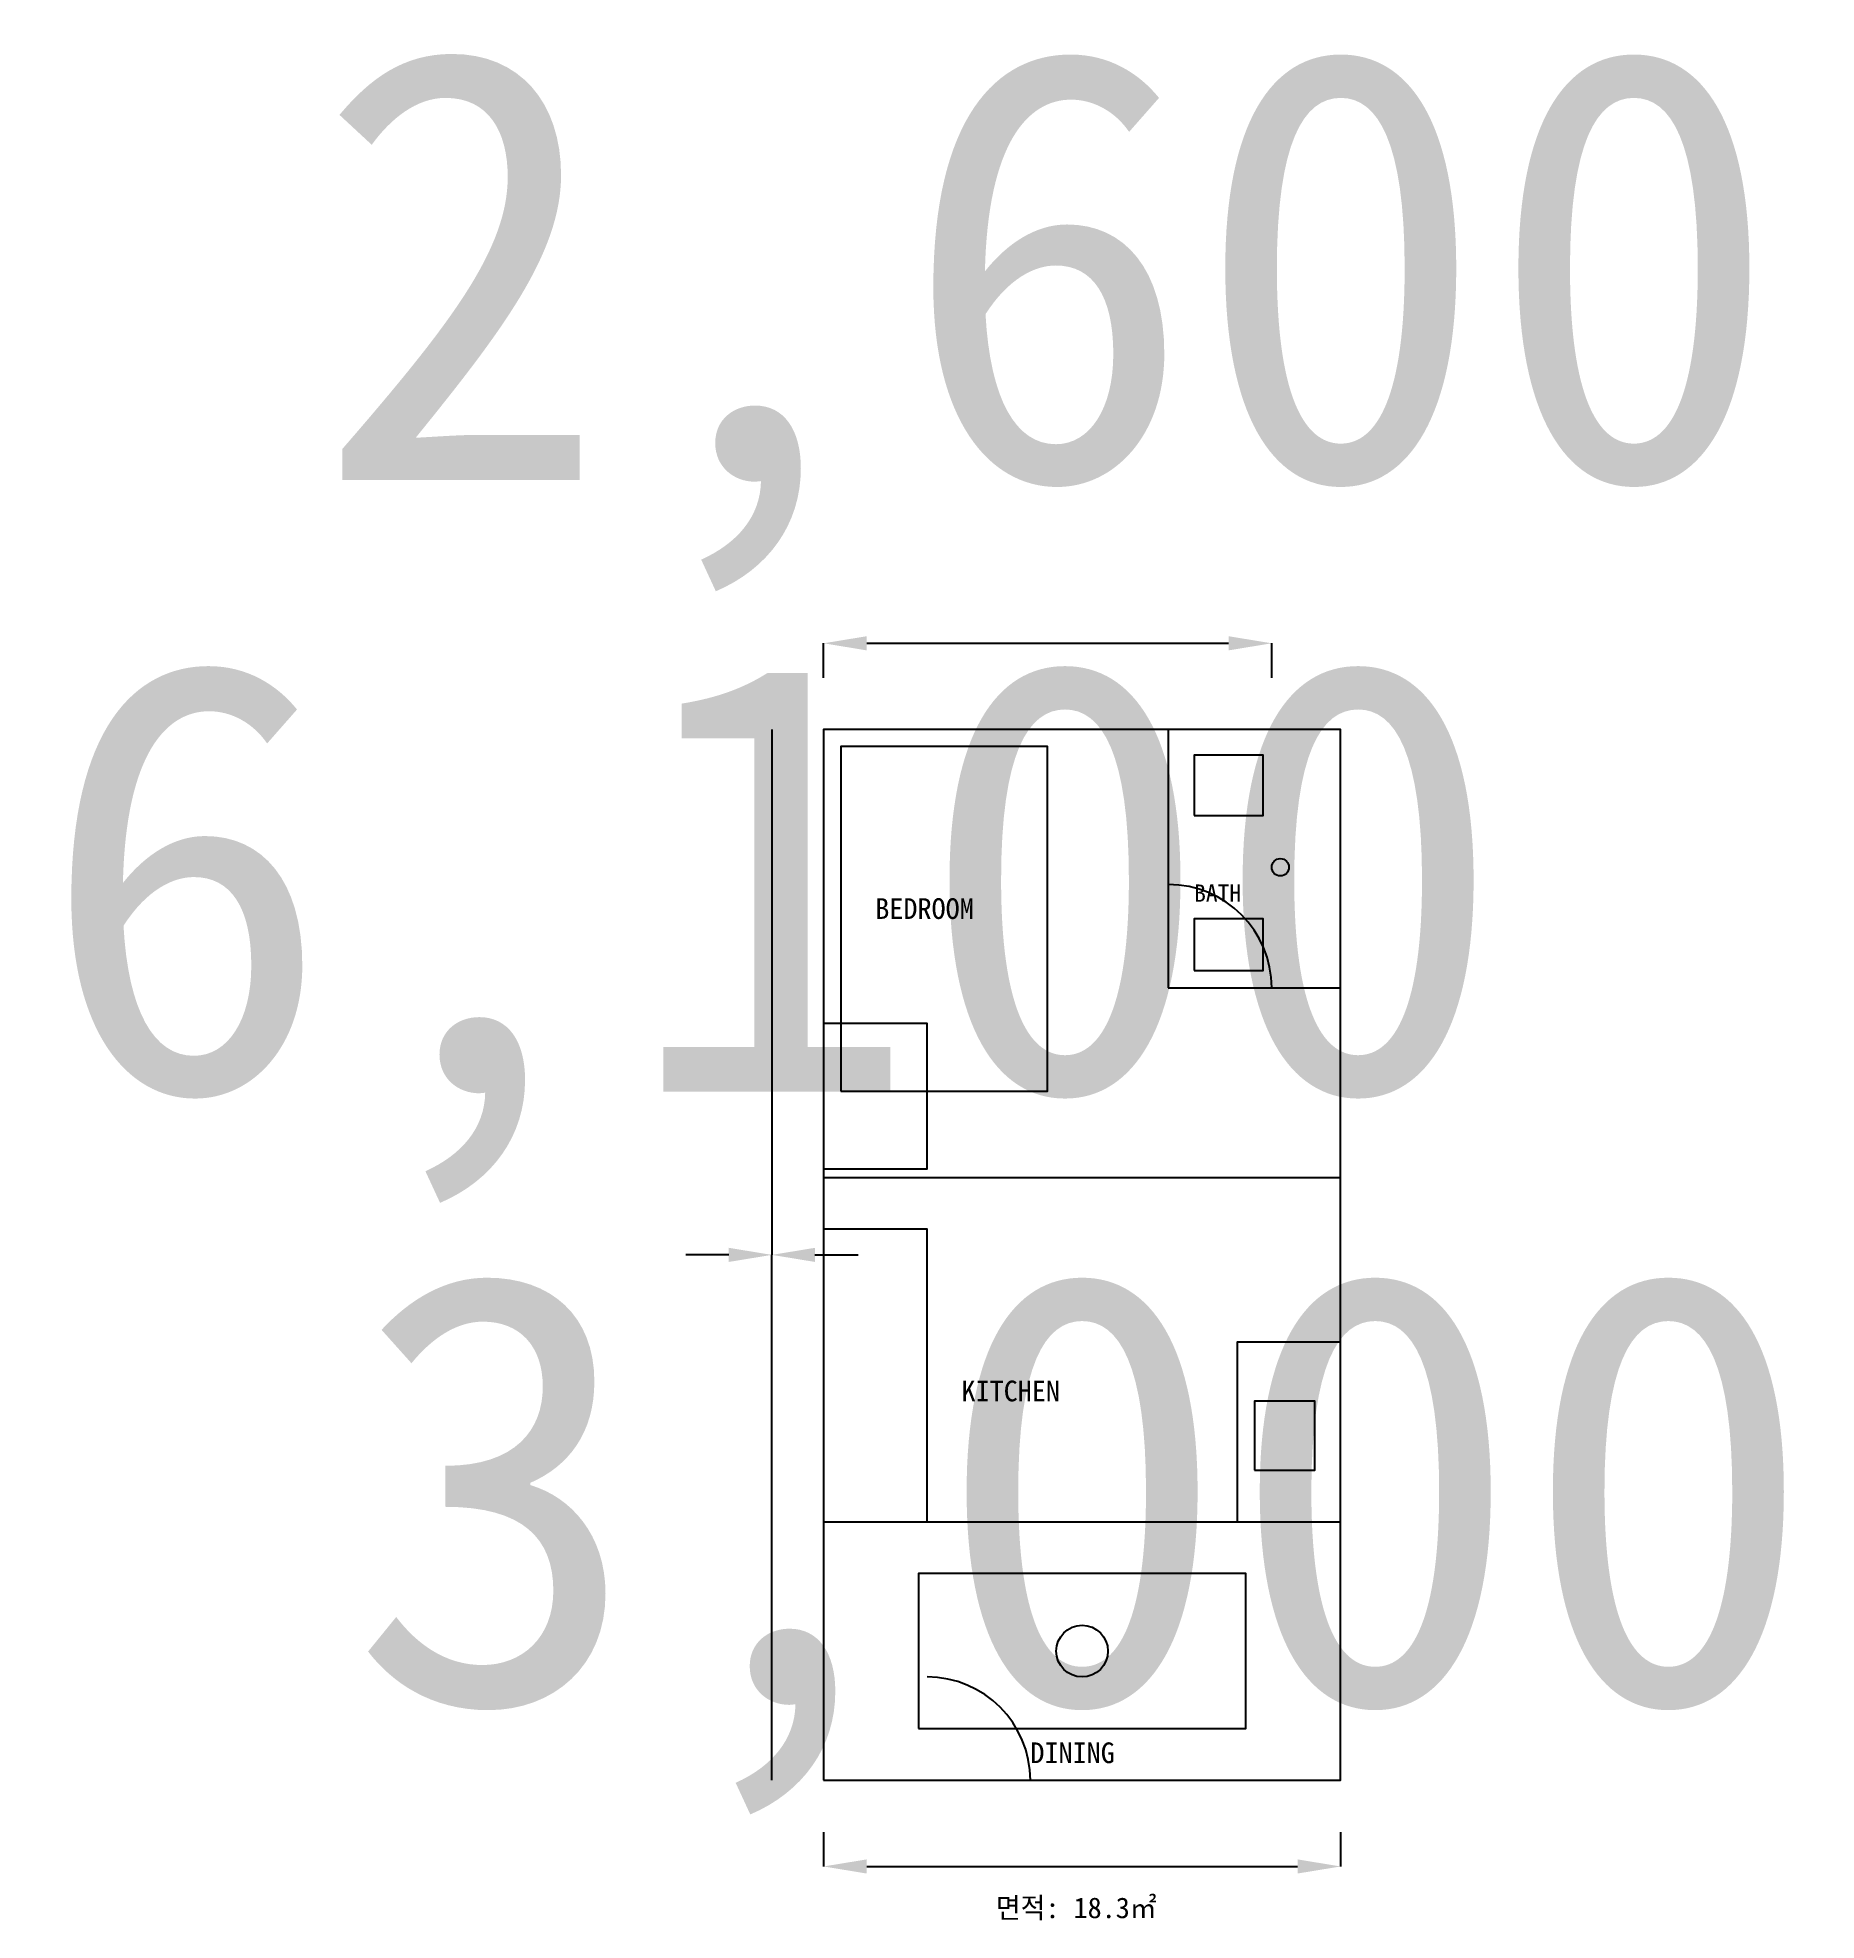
# Model space of a CAD drawing. Header units: millimetres. Extents: x -4.6 to 5.8, y -0.8 to 10.1.
import ezdxf

# ---------------------------------------------------------------- set-up
doc = ezdxf.new("R2010")
doc.units = ezdxf.units.MM
for name, color, linetype in [('DOOR', 3, 'Continuous'), ('FIXTURE', 4, 'Continuous'), ('FURNITURE', 2, 'Continuous'), ('TEXT', 6, 'Continuous'), ('WALL', 7, 'Continuous')]:
    doc.layers.add(name, color=color, linetype=linetype)
doc.dimstyles.get("Standard").update_dxf_attribs({"dimtxt": 2.5, "dimasz": 2.5, "dimexe": 1.25, "dimexo": 0.625, "dimtad": 1, "dimcen": 2.5, "dimazin": 3, "dimtfac": 1, "dimtmove": 0, "dimatfit": 3})

# ---------------------------------------------------------------- blocks, each defined once
blk = doc.blocks.new('_CLOSEDFILLED')
at = {"color": 0, "linetype": 'BYBLOCK'}
blk.add_solid([(-1, 0.164), (0, 0), (-1, -0.164)], dxfattribs=at)
blk = doc.blocks.new('*D1')
for p, q in [((0, -0.3), (0, -0.5)), ((3, -0.3), (3, -0.5)), ((0.25, -0.5), (2.75, -0.5))]:
    blk.add_line(p, q)
at = {"layer": 'Defpoints'}
for p in [(0, -0.3), (3, -0.3), (0, -0.5)]:
    blk.add_point(p, dxfattribs=at)
at = {"xscale": 0.25, "yscale": 0.25, "rotation": 180}
blk.add_blockref('_CLOSEDFILLED', (0, -0.5), dxfattribs=at)
at = {"xscale": 0.25, "yscale": 0.25}
blk.add_blockref('_CLOSEDFILLED', (3, -0.5), dxfattribs=at)
at = {"insert": (1.5, 1.375), "char_height": 2.5, "attachment_point": 5}
blk.add_mtext('3,000', dxfattribs=at)
blk = doc.blocks.new('*D2')
for p, q in [((-0.3, 6.1), (-0.3, 3.05)), ((-0.55, 3.05), (-0.8, 3.05)), ((-0.3, 0), (-0.3, 3.05)), ((-0.3, 3.05), (-0.3, 3.05)), ((-0.05, 3.05), (0.2, 3.05))]:
    blk.add_line(p, q)
at = {"layer": 'Defpoints'}
for p in [(-0.3, 6.1), (-0.3, 3.05), (-0.3, 0)]:
    blk.add_point(p, dxfattribs=at)
at = {"xscale": 0.25, "yscale": 0.25}
blk.add_blockref('_CLOSEDFILLED', (-0.3, 3.05), dxfattribs=at)
at = {"xscale": 0.25, "yscale": 0.25, "rotation": 180}
blk.add_blockref('_CLOSEDFILLED', (-0.3, 3.05), dxfattribs=at)
at = {"insert": (-0.3, 4.925), "char_height": 2.5, "attachment_point": 5}
blk.add_mtext('6,100', dxfattribs=at)
blk = doc.blocks.new('*D3')
for p, q in [((0, 6.4), (0, 6.6)), ((0.25, 6.6), (2.35, 6.6)), ((2.6, 6.4), (2.6, 6.6))]:
    blk.add_line(p, q)
at = {"layer": 'Defpoints'}
for p in [(0, 6.6), (0, 6.4), (2.6, 6.4)]:
    blk.add_point(p, dxfattribs=at)
at = {"xscale": 0.25, "yscale": 0.25, "rotation": 180}
blk.add_blockref('_CLOSEDFILLED', (0, 6.6), dxfattribs=at)
at = {"xscale": 0.25, "yscale": 0.25}
blk.add_blockref('_CLOSEDFILLED', (2.6, 6.6), dxfattribs=at)
at = {"insert": (1.3, 8.475), "char_height": 2.5, "attachment_point": 5}
blk.add_mtext('2,600', dxfattribs=at)

msp = doc.modelspace()

# ---------------------------------------------------------------- linework, layer by layer
at = {"layer": 'DOOR', "color": 3}
for centre in [(2, 4.6), (0.6, 0)]:
    msp.add_arc(centre, 0.6, 0, 90, dxfattribs=at)
at = {"layer": 'FIXTURE', "color": 4}
for points in [[(2.15, 5.6), (2.55, 5.6), (2.55, 5.95), (2.15, 5.95)], [(2.15, 4.7), (2.55, 4.7), (2.55, 5), (2.15, 5)], [(0, 3.55), (0.6, 3.55), (0.6, 4.394), (0, 4.394)], [(0, 1.5), (0.6, 1.5), (0.6, 3.2), (0, 3.2)], [(2.4, 1.5), (3, 1.5), (3, 2.543), (2.4, 2.543)], [(2.5, 1.8), (2.85, 1.8), (2.85, 2.2), (2.5, 2.2)]]:
    msp.add_lwpolyline(points, close=True, dxfattribs=at)
msp.add_circle((2.65, 5.3), 0.05, dxfattribs=at)
at = {"layer": 'FURNITURE', "color": 2}
for points in [[(0.1, 4), (1.3, 4), (1.3, 6), (0.1, 6)], [(0.55, 0.3), (2.45, 0.3), (2.45, 1.2), (0.55, 1.2)]]:
    msp.add_lwpolyline(points, close=True, dxfattribs=at)
msp.add_circle((1.5, 0.75), 0.15, dxfattribs=at)
at = {"layer": 'WALL', "color": 7}
for p, q in [((2, 6.1), (2, 4.6)), ((2, 4.6), (3, 4.6)), ((0, 3.5), (3, 3.5)), ((0, 1.5), (3, 1.5))]:
    msp.add_line(p, q, dxfattribs=at)
msp.add_lwpolyline([(0, 0), (3, 0), (3, 6.1), (0, 6.1)], close=True, dxfattribs=at)

# ---------------------------------------------------------------- texts
at = {"layer": 'TEXT', "color": 6}
for s, height, p in [('BATH', 0.1, (2.15, 5.1)), ('BEDROOM', 0.12, (0.3, 5)), ('KITCHEN', 0.12, (0.8, 2.2)), ('DINING', 0.12, (1.2, 0.1)), ('면적: 18.3㎡', 0.12, (1, -0.8))]:
    msp.add_text(s, height=height, dxfattribs=at).set_placement(p)

# ---------------------------------------------------------------- dimensions: what is measured, and where the dimension line sits
for base, p1, p2, text, picture, middle in [((0, 6.6), (0, 6.4), (2.6, 6.4), '2,600', '*D3', (1.3, 8.475)), ((-0.3, 3.05), (-0.3, 0), (-0.3, 6.1), '6,100', '*D2', (-0.3, 4.925)), ((0, -0.5), (0, -0.3), (3, -0.3), '3,000', '*D1', (1.5, 1.375))]:
    dim = msp.add_linear_dim(base=base, p1=p1, p2=p2, text=text, dimstyle='Standard', override={"dimtxt": 2.5})
    dim.commit()
    dim.dimension.update_dxf_attribs({"geometry": picture, "text_midpoint": middle})

doc.saveas('drawing.dxf')
